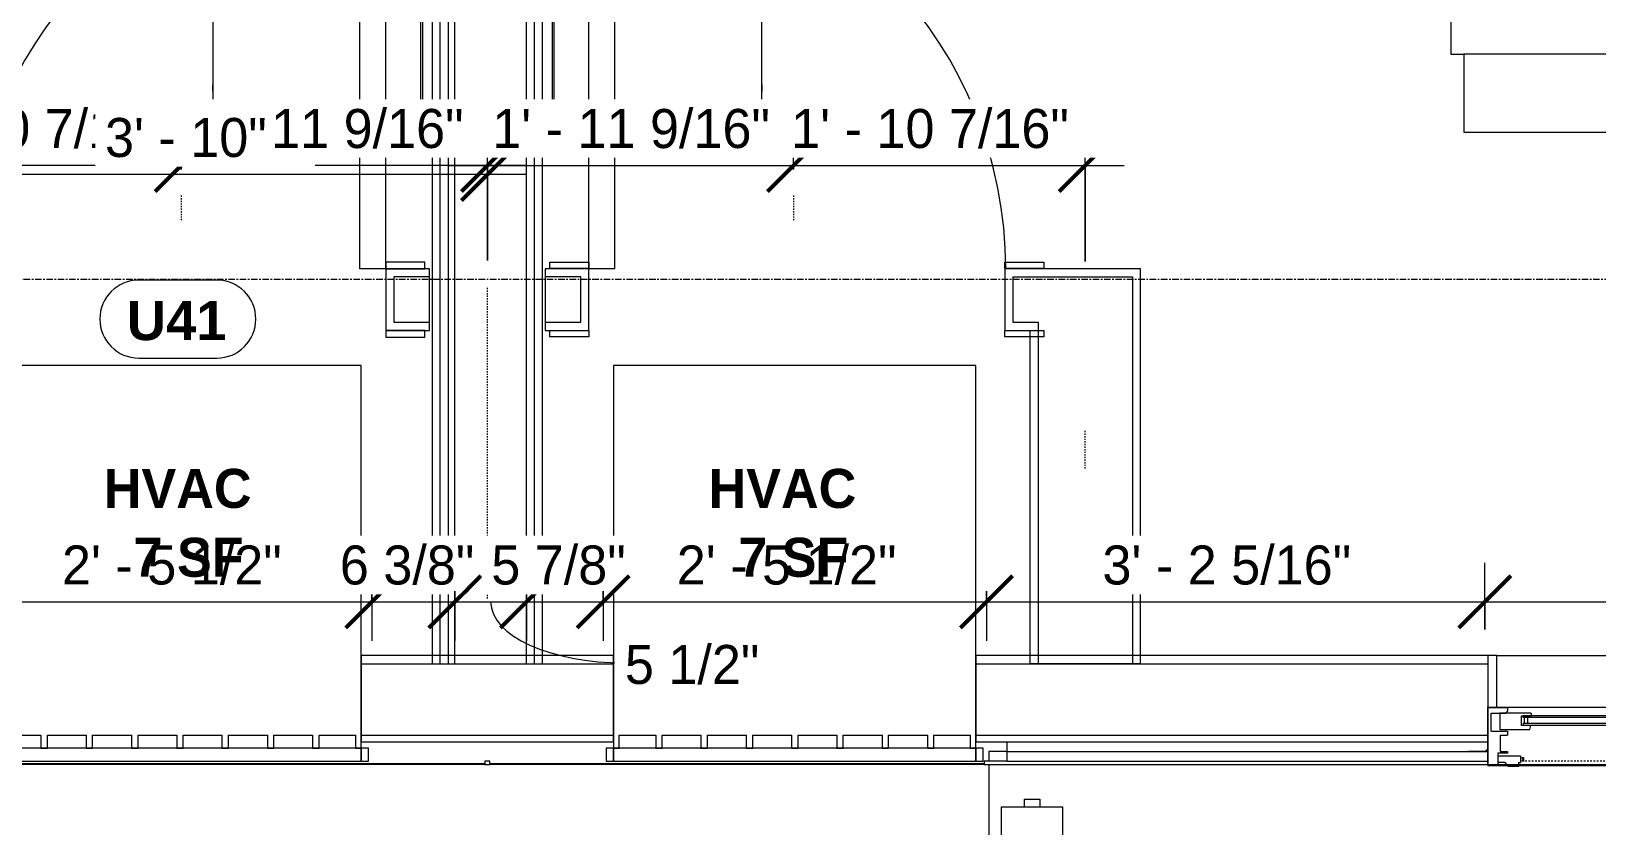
# Model space of a CAD drawing. Header units: inches. Extents: x -4058 to -1781, y 9814 to 12264.
# Drawn here: x -2749.8 to -2629.4, y 11243.2 to 11304.3 of the extents above; entities that cross this region are included whole.
import ezdxf

# ---------------------------------------------------------------- set-up
doc = ezdxf.new("R2010")
doc.units = ezdxf.units.IN
doc.header["$MEASUREMENT"] = 0
for name, pattern in [('Dash', [0.25, 0.125, -0.125]), ('Dash 3_32_', [0.1875, 0.09375, -0.09375]), ('Grid Line 1_2_', [0.875, 0.5, -0.125, 0.125, -0.125])]:
    doc.linetypes.add(name, pattern=pattern)
for name, color, linetype, lineweight in [('0-1', 7, 'Continuous', 5), ('0-2', 7, 'Continuous', 9), ('A-ANNO-DIMS', 211, 'Continuous', 9), ('A-ANNO-DIMS-32', 211, 'Continuous', 9), ('A-AREA-IDEN', 2, 'Continuous', 9), ('A-DETL-1', 90, 'Dash 3_32_', 9), ('A-DETL-GENF-1', 7, 'Continuous', 9), ('A-DETL-GENF-2', 92, 'Continuous', 18), ('A-DETL-GENF-HDLN-1', 7, 'Dash', 9), ('A-DETL-GENF-HDLN-2', 1, 'Continuous', 18), ('A-DOOR', 31, 'Continuous', 18), ('A-DOOR-1', 7, 'Continuous', 9), ('A-DOOR-2', 31, 'Continuous', 9), ('A-DOOR-FRAM-1', 7, 'Continuous', 9), ('A-DOOR-IDEN', 31, 'Continuous', 9), ('A-FLOR-1', 7, 'Continuous', 9), ('A-FLOR-2', 192, 'Continuous', 9), ('A-FLOR-HRAL-1', 7, 'Continuous', 9), ('A-GENM-1', 7, 'Continuous', 9), ('A-GLAZ-1', 7, 'Continuous', 9), ('A-WALL-1', 7, 'Continuous', 9), ('A-WALL-2', 113, 'Continuous', 9), ('I-FURN', 30, 'Continuous', 9), ('I-WALL-3', 7, 'Continuous', 9), ('I-WALL-4', 2, 'Continuous', 9), ('S-GRID-1', 1, 'Grid Line 1_2_', 9)]:
    doc.layers.add(name, color=color, linetype=linetype, lineweight=lineweight)
doc.styles.add('Arial_B', font='arialbd.ttf', dxfattribs={"height": 3})
doc.styles.add('Century Gothic', font='ufonts.com_century-gothic.ttf', dxfattribs={"height": 3})
doc.styles.add('Century Gothic_B', font='GOTHICB.TTF', dxfattribs={"height": 3})
doc.dimstyles.new('THE_DIMENSION_STRING_1', dxfattribs={"dimscale": 12, "dimtxt": 3.132505, "dimasz": 0.333333, "dimexe": 0.25, "dimexo": 0.166667, "dimgap": 0.041667, "dimtad": 1, "dimdec": 4, "dimrnd": 0.0625, "dimzin": 3, "dimdsep": 46, "dimlunit": 4, "dimtxsty": 'Century Gothic', "dimblk1": 'OBLIQUE', "dimblk2": 'OBLIQUE', "dimsah": 1, "dimcen": 0.09, "dimdle": 0.25, "dimazin": 0, "dimtfac": 1, "dimtdec": 4, "dimtix": 1, "dimtmove": 1, "dimatfit": 3, "dimfxl": 1, "dimtvp": 1, "dimtfill": 1, "dimfrac": 2, "dimtolj": 1, "dimtzin": 0, "dimarcsym": 2})
doc.dimstyles.new('THE_DIMENSION_STRING_2', dxfattribs={"dimscale": 12, "dimtxt": 3.132505, "dimasz": 0.333333, "dimexe": 0.25, "dimexo": 0.166667, "dimgap": 0.041667, "dimtad": 1, "dimdec": 4, "dimrnd": 0.0625, "dimzin": 3, "dimdsep": 46, "dimlunit": 4, "dimtxsty": 'Century Gothic', "dimblk1": 'OBLIQUE', "dimblk2": 'OBLIQUE', "dimsah": 1, "dimcen": 0.09, "dimdle": 0.25, "dimazin": 0, "dimtfac": 1, "dimtdec": 4, "dimtix": 1, "dimtmove": 0, "dimatfit": 3, "dimfxl": 1, "dimtvp": 1, "dimtfill": 1, "dimfrac": 2, "dimtolj": 1, "dimtzin": 0, "dimarcsym": 2})
doc.dimstyles.new('THE_DIMENSION_STRING_3', dxfattribs={"dimscale": 12, "dimtxt": 3.132505, "dimasz": 0.333333, "dimexe": 0.25, "dimexo": 0.166667, "dimgap": 0.041667, "dimtad": 1, "dimdec": 4, "dimrnd": 0.0625, "dimzin": 3, "dimdsep": 46, "dimlunit": 4, "dimtxsty": 'Century Gothic', "dimblk1": 'OBLIQUE', "dimblk2": 'OBLIQUE', "dimsah": 1, "dimcen": 0.09, "dimdle": 0.25, "dimazin": 0, "dimtfac": 1, "dimtdec": 4, "dimtix": 1, "dimtmove": 0, "dimatfit": 3, "dimfxl": 1, "dimtvp": 1, "dimtfill": 1, "dimfrac": 2, "dimtolj": 1, "dimtzin": 0, "dimarcsym": 2})
doc.dimstyles.new('THE_DIMENSION_STRING_5', dxfattribs={"dimscale": 12, "dimtxt": 3.132505, "dimasz": 0.333333, "dimexe": 0.25, "dimexo": 0.166667, "dimgap": 0.041667, "dimtad": 1, "dimdec": 4, "dimrnd": 0.0625, "dimzin": 3, "dimdsep": 46, "dimlunit": 4, "dimtxsty": 'Century Gothic', "dimblk1": 'OBLIQUE', "dimblk2": 'OBLIQUE', "dimsah": 1, "dimcen": 0.09, "dimdle": 0.25, "dimazin": 0, "dimtfac": 1, "dimtdec": 4, "dimtix": 1, "dimtmove": 0, "dimatfit": 3, "dimfxl": 1, "dimtvp": 1, "dimtfill": 1, "dimfrac": 2, "dimtolj": 1, "dimtzin": 0, "dimarcsym": 2})

# ---------------------------------------------------------------- blocks, each defined once
blk = doc.blocks.new('Door-Sliding-Marvin-2_Panel_Patio_Door-Essential - MARVIN ESSENTIAL SLIDING - 6_-0_X6_-10_ - 2ND FLOOR-3344870-UNIT PLANS - 2ND FLOOR')
at = {"layer": 'A-DETL-GENF-1'}
for p, q in [((-32.87, 2.72), (-32.87, 2.27)), ((-32.61, 2.72), (-32.61, 2.27))]:
    blk.add_line(p, q, dxfattribs=at)
at = {"layer": 'A-DETL-GENF-2'}
for p, q in [((-35, 4.28), (-35.75, 4.28)), ((-35.75, 4.28), (-35.75, -0.19)), ((-35, 3.31), (-35, 4.28)), ((-37.25, 3.19), (-37.25, 3.23)), ((-35.75, 3.23), (-37.25, 3.23)), ((-35.91, 3.19), (-37.25, 3.19)), ((-35.91, 3.19), (-35.91, 3.08)), ((-35.75, 3.08), (-35.91, 3.08)), ((-34.25, 3.31), (-35, 3.31)), ((-34.81, 3.19), (-32.46, 3.19)), ((-34.81, 1.94), (-34.81, 3.19)), ((-34.25, 3.19), (-34.25, 3.31)), ((-32.38, 2.87), (-33.09, 2.87)), ((-33.09, 2.87), (-33.09, 2.12)), ((-32.98, 2.72), (-32.98, 2.87)), ((-32.46, 3.19), (-32.38, 2.87)), ((-35.5, 1.62), (-35.5, 0.25)), ((-35.5, 1.62), (-34.25, 1.62)), ((-32.41, 1.94), (-34.81, 1.94)), ((-34.25, 1.62), (-34.25, 1.94)), ((-33.09, 2.12), (-32.34, 2.12)), ((-32.98, 2.27), (-32.98, 2.12)), ((-32.34, 2), (-32.41, 1.94)), ((-32.34, 2.12), (-32.34, 2)), ((-35.5, 0.25), (-34.39, 0.25)), ((-34.39, 0.25), (-34.25, 0.1)), ((-34.25, -0.19), (-34.25, 0.1)), ((-35.75, -0.19), (-34.25, -0.19)), ((-35.06, -0.22), (-35.75, -0.22)), ((-35.75, -0.22), (-35.75, -4.19)), ((-35.06, -4.19), (-35.06, -0.22)), ((35.06, -0.22), (35.06, -4.19)), ((35.75, -0.22), (35.06, -0.22)), ((35.75, -4.19), (35.75, -0.22)), ((-35.75, -4.19), (-35.06, -4.19)), ((35.06, -4.19), (35.75, -4.19))]:
    blk.add_line(p, q, dxfattribs=at)
at = {"layer": 'A-DETL-GENF-HDLN-1'}
blk.add_line((1.75, 3.94), (33.01, 3.94), dxfattribs=at)
at = {"layer": 'A-DETL-GENF-HDLN-2'}
for p, q in [((-0.24, 4.05), (-0.24, 3.53)), ((0.34, 4.05), (-0.24, 4.05)), ((0.6, 4.36), (0.34, 4.05)), ((1.35, 4.36), (0.6, 4.36)), ((1.35, 4.05), (1.35, 4.36)), ((1.35, 4.05), (1.51, 4.05)), ((1.51, 3.69), (1.51, 4.05)), ((1.71, 3.69), (1.51, 3.69)), ((1.51, 3.65), (1.75, 3.65)), ((1.51, 3.53), (1.51, 3.65)), ((1.64, 3.83), (1.64, 3.94)), ((1.75, 3.94), (1.64, 3.94)), ((1.64, 3.83), (1.71, 3.83)), ((1.71, 3.83), (1.71, 3.69)), ((1.75, 3.65), (1.75, 3.94)), ((33.01, 3.94), (33.12, 3.94)), ((33.01, 3.65), (33.01, 3.94)), ((33.25, 3.65), (33.01, 3.65)), ((33.12, 3.83), (33.05, 3.83)), ((33.05, 3.83), (33.05, 3.69)), ((33.05, 3.69), (33.25, 3.69)), ((33.12, 3.83), (33.12, 3.94)), ((33.25, 3.69), (33.25, 4.05)), ((33.41, 4.05), (33.25, 4.05)), ((33.25, 3.53), (33.25, 3.65)), ((33.41, 4.05), (33.41, 4.36)), ((33.41, 4.36), (34.16, 4.36)), ((34.16, 4.36), (34.42, 4.05)), ((34.42, 4.05), (35, 4.05)), ((35, 4.28), (35.75, 4.28)), ((35, 3.31), (35, 4.28)), ((35.75, 4.28), (35.75, -0.19)), ((-32.87, 2.72), (-32.87, 2.27)), ((-32.61, 2.72), (-32.61, 2.27)), ((-1.29, 3.19), (-1.38, 2.87)), ((-1.38, 2.87), (-0.66, 2.87)), ((0.87, 3.19), (-1.29, 3.19)), ((-1.14, 2.72), (-1.14, 2.27)), ((-0.88, 2.72), (-0.88, 2.27)), ((-0.77, 2.72), (-0.77, 2.87)), ((-0.66, 2.87), (-0.66, 2.12)), ((-0.24, 3.53), (1.51, 3.53)), ((0.87, 1.72), (0.87, 3.19)), ((35, 3.53), (33.25, 3.53)), ((34.25, 3.19), (34.25, 3.31)), ((34.25, 3.31), (35, 3.31)), ((34.81, 3.19), (34.25, 3.19)), ((34.81, 1.94), (34.81, 3.19)), ((35.75, 3.23), (37.25, 3.23)), ((35.75, 3.08), (35.9, 3.08)), ((35.9, 3.19), (35.9, 3.08)), ((35.9, 3.19), (37.25, 3.19)), ((37.25, 3.19), (37.25, 3.23)), ((-0.66, 2.12), (-1.41, 2.12)), ((-1.41, 2.12), (-1.41, 2)), ((-1.41, 2), (-1.34, 1.94)), ((-1.34, 1.94), (0.87, 1.94)), ((0.24, 1.82), (-0.88, 1.72)), ((-0.88, 0.25), (-0.88, 1.72)), ((-0.88, 1.5), (1.29, 1.5)), ((-0.77, 2.27), (-0.77, 2.12)), ((-0.43, 1.68), (0.43, 1.76)), ((-0.43, 1.58), (-0.43, 1.68)), ((-0.24, 1.58), (-0.43, 1.58)), ((-0.24, 1.62), (0.87, 1.72)), ((-0.24, 1.62), (-0.24, 1.7)), ((-0.24, 1.51), (-0.24, 1.58)), ((0.24, 1.93), (0.24, 1.86)), ((0.24, 1.86), (0.43, 1.86)), ((0.24, 1.82), (0.24, 1.74)), ((0.43, 1.86), (0.43, 1.76)), ((1.29, 1.5), (1.37, 1.19)), ((32.52, 1.5), (32.44, 1.19)), ((34.84, 1.5), (32.52, 1.5)), ((34.81, 1.94), (34.25, 1.94)), ((34.25, 1.62), (34.25, 1.94)), ((35.5, 1.62), (34.25, 1.62)), ((34.84, 0.25), (34.84, 1.5)), ((35.5, 1.62), (35.5, 0.25)), ((1.34, 0.25), (-0.88, 0.25)), ((0.66, 1.19), (0.66, 0.44)), ((1.37, 1.19), (0.66, 1.19)), ((0.66, 0.44), (1.41, 0.44)), ((0.77, 1.04), (0.77, 1.19)), ((0.77, 0.58), (0.77, 0.44)), ((0.88, 1.04), (0.88, 0.58)), ((1.14, 1.04), (1.14, 0.58)), ((1.41, 0.31), (1.34, 0.25)), ((1.41, 0.44), (1.41, 0.31)), ((33.16, 0.44), (32.41, 0.44)), ((32.41, 0.44), (32.41, 0.31)), ((32.41, 0.31), (32.47, 0.25)), ((32.44, 1.19), (33.16, 1.19)), ((32.47, 0.25), (34.84, 0.25)), ((32.68, 1.04), (32.68, 0.58)), ((32.93, 1.04), (32.93, 0.58)), ((33.04, 1.04), (33.04, 1.19)), ((33.04, 0.58), (33.04, 0.44)), ((33.16, 1.19), (33.16, 0.44)), ((34.39, 0.25), (34.25, 0.1)), ((34.25, -0.19), (34.25, 0.1)), ((35.5, 0.25), (34.39, 0.25)), ((35.75, -0.19), (34.25, -0.19))]:
    blk.add_line(p, q, dxfattribs=at)
at = {"layer": 'A-DOOR'}
for p, q in [((-32.98, 2.87), (-0.77, 2.87)), ((-32.98, 2.72), (-0.77, 2.72)), ((-32.98, 2.27), (-0.77, 2.27)), ((-32.98, 2.12), (-0.77, 2.12)), ((0.77, 1.19), (33.04, 1.19)), ((0.77, 1.04), (33.04, 1.04)), ((0.77, 0.58), (33.04, 0.58)), ((0.77, 0.44), (33.04, 0.44))]:
    blk.add_line(p, q, dxfattribs=at)
at = {"layer": 'A-DOOR-1'}
for p, q in [((-40.68, 4.25), (35.75, 4.25)), ((-40.68, 4.25), (-40.68, 4.19)), ((35.75, 4.19), (-40.68, 4.19)), ((35.75, 4.25), (35.75, 4.19))]:
    blk.add_line(p, q, dxfattribs=at)
at = {"layer": 'A-DOOR-FRAM-1'}
for p, q in [((35.75, 4.28), (-35.75, 4.28)), ((-35.75, 4.28), (-35.75, -0.19)), ((35.75, -0.19), (35.75, 4.28)), ((-35.75, -0.19), (35.75, -0.19))]:
    blk.add_line(p, q, dxfattribs=at)
blk = doc.blocks.new('V-Series_EWC4_SPVU_RFA_2015 - 2ND AND 3RD FLOOR-2226480-UNIT PLANS - 2ND FLOOR')
at = {"layer": 'A-GENM-1'}
for p, q in [((-3859.97, 11740.34), (-3859.97, 11739.78)), ((-3858.97, 11740.34), (-3859.97, 11740.34)), ((-3858.97, 11739.78), (-3858.97, 11740.34)), ((-3859.97, 11739.78), (-3859.97, 11711.9)), ((-3858.97, 11739.78), (-3859.97, 11739.78)), ((-3859.97, 11739.78), (-3858.97, 11739.78)), ((-3858.97, 11711.9), (-3858.97, 11739.78)), ((-3829.54, 11739.78), (-3858.97, 11739.78)), ((-3858.97, 11739.78), (-3858.97, 11739.34)), ((-3858.97, 11739.34), (-3857.97, 11739.34)), ((-3857.97, 11739.34), (-3857.97, 11736.54)), ((-3829.54, 11711.9), (-3829.54, 11739.78)), ((-3857.97, 11736.54), (-3858.97, 11736.54)), ((-3858.97, 11736.54), (-3858.97, 11736.04)), ((-3858.97, 11736.04), (-3857.97, 11736.04)), ((-3857.97, 11736.04), (-3857.97, 11733.06)), ((-3857.97, 11733.06), (-3858.97, 11733.06)), ((-3858.97, 11733.06), (-3858.97, 11732.56)), ((-3858.97, 11732.56), (-3857.97, 11732.56)), ((-3857.97, 11732.56), (-3857.97, 11729.57)), ((-3857.97, 11729.57), (-3858.97, 11729.57)), ((-3858.97, 11729.57), (-3858.97, 11729.07)), ((-3858.97, 11729.07), (-3857.97, 11729.07)), ((-3857.97, 11729.07), (-3857.97, 11726.09)), ((-3857.97, 11726.09), (-3858.97, 11726.09)), ((-3858.97, 11726.09), (-3858.97, 11725.59)), ((-3858.97, 11725.59), (-3857.97, 11725.59)), ((-3857.97, 11725.59), (-3857.97, 11722.61)), ((-3857.97, 11722.61), (-3858.97, 11722.61)), ((-3858.97, 11722.61), (-3858.97, 11722.11)), ((-3858.97, 11722.11), (-3857.97, 11722.11)), ((-3857.97, 11722.11), (-3857.97, 11719.12)), ((-3857.97, 11719.12), (-3858.97, 11719.12)), ((-3858.97, 11719.12), (-3858.97, 11718.62)), ((-3858.97, 11718.62), (-3857.97, 11718.62)), ((-3857.97, 11718.62), (-3857.97, 11715.64)), ((-3857.97, 11715.64), (-3858.97, 11715.64)), ((-3858.97, 11715.64), (-3858.97, 11715.14)), ((-3858.97, 11715.14), (-3857.97, 11715.14)), ((-3857.97, 11715.14), (-3857.97, 11712.34)), ((-3859.97, 11711.9), (-3858.97, 11711.9)), ((-3859.97, 11711.9), (-3859.97, 11711.34)), ((-3858.97, 11711.9), (-3859.97, 11711.9)), ((-3859.97, 11711.34), (-3858.97, 11711.34)), ((-3857.97, 11712.34), (-3858.97, 11712.34)), ((-3858.97, 11712.34), (-3858.97, 11711.9)), ((-3858.97, 11711.34), (-3858.97, 11711.9)), ((-3858.97, 11711.9), (-3829.54, 11711.9))]:
    blk.add_line(p, q, dxfattribs=at)
blk = doc.blocks.new('Perforated Panel at Magic-Pak - hvac panel - 2nd floor 2-2702972-UNIT PLANS - 2ND FLOOR')
at = {"layer": 'A-GLAZ-1'}
for p, q in [((-19.01, -4.13), (19.01, -4.13)), ((19.01, -4.19), (-19.01, -4.19))]:
    blk.add_line(p, q, dxfattribs=at)
blk = doc.blocks.new('Railing - Baluster_01-2700443-UNIT PLANS - 2ND FLOOR')
at = {"layer": 'A-FLOR-HRAL-1'}
for p, q in [((-0.59, 1.18), (0.59, 1.18)), ((-0.59, 0.59), (-0.59, 1.18)), ((0.59, 1.18), (0.59, 0.59))]:
    blk.add_line(p, q, dxfattribs=at)
blk = doc.blocks.new('Railing - Railing-3287569-UNIT PLANS - 2ND FLOOR')
at = {"layer": 'A-FLOR-HRAL-1'}
for p, q in [((-2675.18, 11244.64), (-2675.18, 11181.39)), ((-2675.18, 11244.64), (-2674.7, 11244.64)), ((-2674.7, 11244.64), (-2670.92, 11244.64)), ((-2670.92, 11244.64), (-2670.45, 11244.64)), ((-2670.45, 11186.11), (-2670.45, 11244.64))]:
    blk.add_line(p, q, dxfattribs=at)
blk.add_blockref('Railing - Baluster_01-2700443-UNIT PLANS - 2ND FLOOR', (-2672.81, 11244.05))
blk = doc.blocks.new('CTR - 1st Phase - Shell_rvt-1-UNIT PLANS - 2ND FLOOR')
at = {"layer": 'A-FLOR-1'}
for p, q in [((-2674.76, 11248.89), (-2676.14, 11248.89)), ((-2676.14, 11248.89), (-2676.14, 11248.14)), ((-2676.14, 11247.89), (-2676.14, 11214.97))]:
    blk.add_line(p, q, dxfattribs=at)
at = {"layer": 'A-WALL-1'}
for p, q in [((-2705.01, 11256.26), (-2724.44, 11256.26)), ((-2724.44, 11256.26), (-2724.44, 11249.64)), ((-2705.01, 11249.64), (-2705.01, 11256.26)), ((-2637.74, 11256.26), (-2677.14, 11256.26)), ((-2677.14, 11256.26), (-2677.14, 11249.64)), ((-2724.44, 11255.64), (-2705.01, 11255.64)), ((-2677.14, 11255.64), (-2637.74, 11255.64)), ((-2637.74, 11252.26), (-2637.74, 11252.3)), ((-2724.44, 11250.14), (-2705.01, 11250.14)), ((-2677.14, 11250.14), (-2637.74, 11250.14)), ((-2724.44, 11249.64), (-2705.01, 11249.64)), ((-2677.14, 11249.64), (-2674.76, 11249.64)), ((-2674.76, 11249.64), (-2674.76, 11248.14)), ((-2674.76, 11249.64), (-2637.74, 11249.64)), ((-2674.76, 11248.89), (-2637.74, 11248.89)), ((-2714.54, 11248.14), (-2714.91, 11248.14)), ((-2714.91, 11248.14), (-2714.91, 11247.89)), ((-2714.91, 11247.89), (-2714.54, 11247.89)), ((-2714.54, 11247.89), (-2714.54, 11248.14)), ((-2674.76, 11248.14), (-2676.51, 11248.14)), ((-2676.51, 11248.14), (-2676.51, 11247.89)), ((-2676.51, 11247.89), (-2637.74, 11247.89)), ((-2674.76, 11248.14), (-2637.74, 11248.14))]:
    blk.add_line(p, q, dxfattribs=at)
at = {"layer": '0-2'}
for name, p, rotation in [('V-Series_EWC4_SPVU_RFA_2015 - 2ND AND 3RD FLOOR-2226480-UNIT PLANS - 2ND FLOOR', (8987.47, 15108.11), 89.99999999999993), ('V-Series_EWC4_SPVU_RFA_2015 - 2ND AND 3RD FLOOR-2226480-UNIT PLANS - 2ND FLOOR', (9034.77, 15108.11), 89.99999999999993), ('Door-Sliding-Marvin-2_Panel_Patio_Door-Essential - MARVIN ESSENTIAL SLIDING - 6_-0_X6_-10_ - 2ND FLOOR-3344870-UNIT PLANS - 2ND FLOOR', (-2601.99, 11252.08), 180)]:
    blk.add_blockref(name, p, dxfattribs=dict(at, rotation=rotation))
for name, p in [('Perforated Panel at Magic-Pak - hvac panel - 2nd floor 2-2702972-UNIT PLANS - 2ND FLOOR', (-2733.92, 11252.08)), ('Perforated Panel at Magic-Pak - hvac panel - 2nd floor 2-2702972-UNIT PLANS - 2ND FLOOR', (-2695.52, 11252.08)), ('Railing - Railing-3287569-UNIT PLANS - 2ND FLOOR', (0, 0))]:
    blk.add_blockref(name, p, dxfattribs=at)
blk = doc.blocks.new('CTR - 1st Phase - Common Walls_rvt-1-UNIT PLANS - 2ND FLOOR')
at = {"layer": 'A-WALL-1'}
for p, q in [((-2718.35, 11255.64), (-2718.35, 11622.61)), ((-2717.72, 11255.64), (-2717.72, 11622.61)), ((-2717.22, 11255.64), (-2717.22, 11622.61)), ((-2711.72, 11255.64), (-2711.72, 11622.61)), ((-2711.1, 11255.64), (-2711.1, 11622.61))]:
    blk.add_line(p, q, dxfattribs=at)
at = {"layer": 'I-WALL-3'}
for p, q in [((-2718.97, 11622.61), (-2718.97, 11255.64)), ((-2710.47, 11255.64), (-2710.47, 11622.61)), ((-2718.97, 11255.64), (-2710.47, 11255.64))]:
    blk.add_line(p, q, dxfattribs=at)
blk = doc.blocks.new('Entertainment_Center_14771 - Entertainment_Center_14771-3403083-UNIT PLANS - 2ND FLOOR')
at = {"layer": 'I-FURN'}
for p, q in [((-18, 10), (-36, 10)), ((-36, 10), (-36, -6)), ((-34.85, 10.03), (-35.34, 10.03)), ((-35.34, 10.03), (-35.34, 10)), ((-34.85, 10), (-34.85, 10.03)), ((-36, -6), (-19, -6)), ((-36, -6.13), (-36, -6)), ((-36, -6), (-19, -6)), ((-19, -6.13), (-36, -6.13))]:
    blk.add_line(p, q, dxfattribs=at)
blk = doc.blocks.new('SWING - SINGLE - FLUSH - SWING - 32_ x 80_ - WITH ACOUSTICAL SEAL-4202144-UNIT PLANS - 2ND FLOOR')
at = {"layer": 'A-DOOR-2'}
for p, q in [((14, 2.37), (14, 34.38)), ((16, 34.38), (14, 34.38)), ((16, 2.37), (16, 34.38)), ((-16, 2.87), (-19, 2.87)), ((-19, 2.87), (-19, 2.37)), ((-16, 2.37), (-16, 2.87)), ((19, 2.87), (16, 2.87)), ((16, 2.87), (16, 2.37)), ((19, 2.37), (19, 2.87)), ((-19, 2.37), (-16, 2.37)), ((16, 2.37), (14, 2.37)), ((16, 2.37), (19, 2.37)), ((-16, -2.38), (-19, -2.38)), ((-19, -2.38), (-19, -2.88)), ((-16, -2.88), (-16, -2.38)), ((19, -2.38), (16, -2.38)), ((16, -2.38), (16, -2.88)), ((19, -2.88), (19, -2.38)), ((-19, -2.88), (-16, -2.88)), ((16, -2.88), (19, -2.88))]:
    blk.add_line(p, q, dxfattribs=at)
blk.add_arc((16, 2.37), 32.07, 93.5759, 180, dxfattribs=at)
blk = doc.blocks.new('Entertainment_Center_14771 - Entertainment_Center_14771-1352616-UNIT PLANS - 2ND FLOOR')
at = {"layer": 'I-FURN'}
for p, q in [((-36, 6.12), (-19, 6.12)), ((-36, 6), (-36, 6.12)), ((-19, 6), (-36, 6)), ((-19, 6), (-36, 6)), ((-36, 6), (-36, -10)), ((-36, -10), (-18, -10)), ((-35.34, -10), (-35.34, -10.03)), ((-35.34, -10.03), (-34.85, -10.03)), ((-34.85, -10.03), (-34.85, -10))]:
    blk.add_line(p, q, dxfattribs=at)
blk = doc.blocks.new('Couch-Both_Arms-Generic - 1-1352606-UNIT PLANS - 2ND FLOOR')
at = {"layer": 'I-FURN'}
for p, q in [((36, 10), (36, -17.5)), ((42, -17.5), (42, 10)), ((36, -18.5), (36, -17.5)), ((36, -17.5), (42, -17.5)), ((-36, -18.5), (36, -18.5))]:
    blk.add_line(p, q, dxfattribs=at)
blk = doc.blocks.new('SWING - SINGLE - FLUSH - SWING - 32_ x 80_ - WITH ACOUSTICAL SEAL-4202147-UNIT PLANS - 2ND FLOOR')
at = {"layer": 'A-DOOR-2'}
for p, q in [((-19, 2.37), (-19, 2.87)), ((-19, 2.87), (-16, 2.87)), ((-16, 2.87), (-16, 2.37)), ((16, 2.37), (16, 2.87)), ((16, 2.87), (19, 2.87)), ((19, 2.87), (19, 2.37)), ((-16, 2.37), (-19, 2.37)), ((19, 2.37), (16, 2.37)), ((-19, -2.38), (-16, -2.38)), ((-19, -2.88), (-19, -2.38)), ((-16, -2.38), (-16, -2.88)), ((14, -2.38), (14, -34.38)), ((16, -2.38), (14, -2.38)), ((16, -2.38), (16, -34.38)), ((16, -2.38), (19, -2.38)), ((16, -2.88), (16, -2.38)), ((19, -2.38), (19, -2.88)), ((-16, -2.88), (-19, -2.88)), ((19, -2.88), (16, -2.88)), ((16, -34.38), (14, -34.38))]:
    blk.add_line(p, q, dxfattribs=at)
blk.add_arc((16, -2.38), 32.07, 180, 266.4241, dxfattribs=at)
blk = doc.blocks.new('Door Tag - Type Mark-2601225-UNIT PLANS - 2ND FLOOR')
at = {"layer": 'A-DOOR-IDEN'}
for p, q in [((0.09375, 0.09375), (-0.09375, 0.09375)), ((-0.09375, -0.09375), (0.09375, -0.09375))]:
    blk.add_line(p, q, dxfattribs=at)
for centre, start, end in [((-0.09375, 0), 90, 270), ((0.09375, 0), 270, 90)]:
    blk.add_arc(centre, 0.09375, start, end, dxfattribs=at)
blk = doc.blocks.new('DIMBLOCK516-UNIT PLANS - 2ND FLOOR')
at = {"layer": 'A-ANNO-DIMS-32', "lineweight": 50}
for p, q in [((-2753.12, 11260.39), (-2751.12, 11262.39)), ((-2723.62, 11260.39), (-2721.62, 11262.39)), ((-2753.12, 11260.39), (-2755.12, 11258.39)), ((-2723.62, 11260.39), (-2725.62, 11258.39))]:
    blk.add_line(p, q, dxfattribs=at)
at = {"layer": 'A-ANNO-DIMS-32'}
for p, q in [((-2753.12, 11261.22), (-2753.12, 11257.39)), ((-2753.12, 11260.39), (-2753.12, 11261.22)), ((-2723.62, 11261.22), (-2723.62, 11257.39)), ((-2723.62, 11260.39), (-2723.62, 11261.22)), ((-2753.12, 11260.39), (-2723.62, 11260.39))]:
    blk.add_line(p, q, dxfattribs=at)
at = {"layer": 'A-ANNO-DIMS-32', "color": 0, "insert": (-2747.45, 11264.73), "char_height": 3, "width": 21.7784, "attachment_point": 1, "line_spacing_factor": 0.984502, "style": 'Century Gothic', "bg_fill": 3, "box_fill_scale": 1.25, "bg_fill_color": 256, "bg_fill_true_color": 13158600, "bg_fill_transparency": 0}
blk.add_mtext('2\' - 5 1/2"', dxfattribs=at)
blk = doc.blocks.new('_Oblique')
at = {"color": 0, "linetype": 'ByBlock', "lineweight": -2}
blk.add_line((-0.5, -0.5), (0.5, 0.5), dxfattribs=at)
blk = doc.blocks.new('DIMBLOCK517-UNIT PLANS - 2ND FLOOR')
at = {"layer": 'A-ANNO-DIMS-32', "lineweight": 50}
for p, q in [((-2723.62, 11260.39), (-2721.62, 11262.39)), ((-2717.22, 11260.39), (-2715.22, 11262.39)), ((-2723.62, 11260.39), (-2725.62, 11258.39)), ((-2717.22, 11260.39), (-2719.22, 11258.39))]:
    blk.add_line(p, q, dxfattribs=at)
at = {"layer": 'A-ANNO-DIMS-32'}
for p, q in [((-2723.62, 11261.22), (-2723.62, 11257.39)), ((-2723.62, 11260.39), (-2723.62, 11261.22)), ((-2717.22, 11261.22), (-2717.22, 11257.39)), ((-2717.22, 11260.39), (-2717.22, 11261.22)), ((-2723.62, 11260.39), (-2717.22, 11260.39))]:
    blk.add_line(p, q, dxfattribs=at)
at = {"layer": 'A-ANNO-DIMS-32', "color": 0, "insert": (-2726.07, 11264.73), "char_height": 3, "width": 13.5444, "attachment_point": 1, "line_spacing_factor": 0.984502, "style": 'Century Gothic', "bg_fill": 3, "box_fill_scale": 1.25, "bg_fill_color": 256, "bg_fill_true_color": 13158600, "bg_fill_transparency": 0}
blk.add_mtext('6 3/8"', dxfattribs=at)
blk = doc.blocks.new('DIMBLOCK518-UNIT PLANS - 2ND FLOOR')
at = {"layer": 'A-ANNO-DIMS-32', "lineweight": 50}
for p, q in [((-2717.22, 11260.39), (-2715.22, 11262.39)), ((-2711.72, 11260.39), (-2709.72, 11262.39)), ((-2717.22, 11260.39), (-2719.22, 11258.39)), ((-2711.72, 11260.39), (-2713.72, 11258.39))]:
    blk.add_line(p, q, dxfattribs=at)
at = {"layer": 'A-ANNO-DIMS-32'}
for p, q in [((-2717.22, 11261.22), (-2717.22, 11257.39)), ((-2717.22, 11260.39), (-2717.22, 11261.22)), ((-2711.72, 11261.22), (-2711.72, 11257.39)), ((-2711.72, 11260.39), (-2711.72, 11261.22)), ((-2717.22, 11260.39), (-2711.72, 11260.39))]:
    blk.add_line(p, q, dxfattribs=at)
blk.add_ellipse((-2704.14, 11260.39), major_axis=(10.33, 0), ratio=0.454458, start_param=3.141593, end_param=4.712389, dxfattribs=at)
at = {"layer": 'A-ANNO-DIMS-32', "color": 0, "insert": (-2704.14, 11257.08), "char_height": 3, "width": 13.5444, "attachment_point": 1, "line_spacing_factor": 0.984502, "style": 'Century Gothic', "bg_fill": 3, "box_fill_scale": 1.25, "bg_fill_color": 256, "bg_fill_true_color": 13158600, "bg_fill_transparency": 0}
blk.add_mtext('5 1/2"', dxfattribs=at)
blk = doc.blocks.new('DIMBLOCK519-UNIT PLANS - 2ND FLOOR')
at = {"layer": 'A-ANNO-DIMS-32', "lineweight": 50}
for p, q in [((-2711.72, 11260.39), (-2709.72, 11262.39)), ((-2705.82, 11260.39), (-2703.82, 11262.39)), ((-2711.72, 11260.39), (-2713.72, 11258.39)), ((-2705.82, 11260.39), (-2707.82, 11258.39))]:
    blk.add_line(p, q, dxfattribs=at)
at = {"layer": 'A-ANNO-DIMS-32'}
for p, q in [((-2711.72, 11261.22), (-2711.72, 11257.39)), ((-2711.72, 11260.39), (-2711.72, 11261.22)), ((-2705.82, 11261.22), (-2705.82, 11257.39)), ((-2705.82, 11260.39), (-2705.82, 11261.22)), ((-2711.72, 11260.39), (-2705.82, 11260.39))]:
    blk.add_line(p, q, dxfattribs=at)
at = {"layer": 'A-ANNO-DIMS-32', "color": 0, "insert": (-2714.42, 11264.73), "char_height": 3, "width": 13.5444, "attachment_point": 1, "line_spacing_factor": 0.984502, "style": 'Century Gothic', "bg_fill": 3, "box_fill_scale": 1.25, "bg_fill_color": 256, "bg_fill_true_color": 13158600, "bg_fill_transparency": 0}
blk.add_mtext('5 7/8"', dxfattribs=at)
blk = doc.blocks.new('DIMBLOCK520-UNIT PLANS - 2ND FLOOR')
at = {"layer": 'A-ANNO-DIMS-32', "lineweight": 50}
for p, q in [((-2705.82, 11260.39), (-2703.82, 11262.39)), ((-2676.32, 11260.39), (-2674.32, 11262.39)), ((-2705.82, 11260.39), (-2707.82, 11258.39)), ((-2676.32, 11260.39), (-2678.32, 11258.39))]:
    blk.add_line(p, q, dxfattribs=at)
at = {"layer": 'A-ANNO-DIMS-32'}
for p, q in [((-2705.82, 11261.22), (-2705.82, 11257.39)), ((-2705.82, 11260.39), (-2705.82, 11261.22)), ((-2676.32, 11261.22), (-2676.32, 11257.39)), ((-2676.32, 11260.39), (-2676.32, 11261.22)), ((-2705.82, 11260.39), (-2676.32, 11260.39))]:
    blk.add_line(p, q, dxfattribs=at)
at = {"layer": 'A-ANNO-DIMS-32', "color": 0, "insert": (-2700.15, 11264.73), "char_height": 3, "width": 21.7784, "attachment_point": 1, "line_spacing_factor": 0.984502, "style": 'Century Gothic', "bg_fill": 3, "box_fill_scale": 1.25, "bg_fill_color": 256, "bg_fill_true_color": 13158600, "bg_fill_transparency": 0}
blk.add_mtext('2\' - 5 1/2"', dxfattribs=at)
blk = doc.blocks.new('DIMBLOCK521-UNIT PLANS - 2ND FLOOR')
at = {"layer": 'A-ANNO-DIMS-32'}
for p, q in [((-2637.99, 11258.26), (-2637.99, 11263.39)), ((-2676.32, 11261.22), (-2676.32, 11257.39)), ((-2676.32, 11260.39), (-2676.32, 11261.22)), ((-2676.32, 11260.39), (-2637.99, 11260.39)), ((-2637.99, 11260.39), (-2637.99, 11258.26))]:
    blk.add_line(p, q, dxfattribs=at)
at = {"layer": 'A-ANNO-DIMS-32', "lineweight": 50}
for p, q in [((-2676.32, 11260.39), (-2674.32, 11262.39)), ((-2637.99, 11260.39), (-2635.99, 11262.39)), ((-2676.32, 11260.39), (-2678.32, 11258.39)), ((-2637.99, 11260.39), (-2639.99, 11258.39))]:
    blk.add_line(p, q, dxfattribs=at)
at = {"layer": 'A-ANNO-DIMS-32', "color": 0, "insert": (-2667.4, 11264.73), "char_height": 3, "width": 24.5827, "attachment_point": 1, "line_spacing_factor": 0.984502, "style": 'Century Gothic', "bg_fill": 3, "box_fill_scale": 1.25, "bg_fill_color": 256, "bg_fill_true_color": 13158600, "bg_fill_transparency": 0}
blk.add_mtext('3\' - 2 5/16"', dxfattribs=at)
blk = doc.blocks.new('DIMBLOCK522-UNIT PLANS - 2ND FLOOR')
at = {"layer": 'A-ANNO-DIMS-32'}
for p, q in [((-2637.99, 11258.26), (-2637.99, 11263.39)), ((-2565.99, 11258.26), (-2565.99, 11263.39)), ((-2637.99, 11260.39), (-2565.99, 11260.39)), ((-2637.99, 11260.39), (-2637.99, 11258.26)), ((-2565.99, 11260.39), (-2565.99, 11258.26))]:
    blk.add_line(p, q, dxfattribs=at)
at = {"layer": 'A-ANNO-DIMS-32', "lineweight": 50}
for p, q in [((-2637.99, 11260.39), (-2635.99, 11262.39)), ((-2565.99, 11260.39), (-2563.99, 11262.39)), ((-2637.99, 11260.39), (-2639.99, 11258.39)), ((-2565.99, 11260.39), (-2567.99, 11258.39))]:
    blk.add_line(p, q, dxfattribs=at)
at = {"layer": 'A-ANNO-DIMS-32', "color": 0, "insert": (-2607.23, 11264.73), "char_height": 3, "width": 12.5897, "attachment_point": 1, "line_spacing_factor": 0.984502, "style": 'Century Gothic', "bg_fill": 3, "box_fill_scale": 1.25, "bg_fill_color": 256, "bg_fill_true_color": 13158600, "bg_fill_transparency": 0}
blk.add_mtext('6\' - 0"', dxfattribs=at)
blk = doc.blocks.new('DIMBLOCK803-UNIT PLANS - 2ND FLOOR')
at = {"layer": 'A-ANNO-DIMS-32'}
for p, q in [((-2738.29, 11293.64), (-2738.29, 11296.96)), ((-2714.72, 11286.64), (-2714.72, 11296.96)), ((-2711.72, 11293.96), (-2738.29, 11293.96)), ((-2738.29, 11293.96), (-2738.29, 11293.64)), ((-2714.72, 11293.96), (-2714.72, 11286.64))]:
    blk.add_line(p, q, dxfattribs=at)
at = {"layer": 'A-ANNO-DIMS-32', "lineweight": 50}
for p, q in [((-2738.29, 11293.96), (-2736.29, 11295.96)), ((-2714.72, 11293.96), (-2712.72, 11295.96)), ((-2738.29, 11293.96), (-2740.29, 11291.96)), ((-2714.72, 11293.96), (-2716.72, 11291.96))]:
    blk.add_line(p, q, dxfattribs=at)
at = {"layer": 'A-ANNO-DIMS-32', "color": 0, "insert": (-2737.92, 11298.3), "char_height": 3, "width": 27.387, "attachment_point": 1, "line_spacing_factor": 0.984502, "style": 'Century Gothic', "bg_fill": 3, "box_fill_scale": 1.25, "bg_fill_color": 256, "bg_fill_true_color": 13158600, "bg_fill_transparency": 0}
blk.add_mtext('1\' - 11 9/16"', dxfattribs=at)
blk = doc.blocks.new('DIMBLOCK804-UNIT PLANS - 2ND FLOOR')
at = {"layer": 'A-ANNO-DIMS-32'}
for p, q in [((-2760.72, 11286.58), (-2760.72, 11296.96)), ((-2738.29, 11293.64), (-2738.29, 11296.96)), ((-2738.29, 11293.96), (-2763.72, 11293.96)), ((-2760.72, 11293.96), (-2760.72, 11286.58)), ((-2738.29, 11293.96), (-2738.29, 11293.64))]:
    blk.add_line(p, q, dxfattribs=at)
at = {"layer": 'A-ANNO-DIMS-32', "lineweight": 50}
for p, q in [((-2760.72, 11293.96), (-2758.72, 11295.96)), ((-2738.29, 11293.96), (-2736.29, 11295.96)), ((-2760.72, 11293.96), (-2762.72, 11291.96)), ((-2738.29, 11293.96), (-2740.29, 11291.96))]:
    blk.add_line(p, q, dxfattribs=at)
at = {"layer": 'A-ANNO-DIMS-32', "color": 0, "insert": (-2760.92, 11298.3), "char_height": 3, "width": 27.387, "attachment_point": 1, "line_spacing_factor": 0.984502, "style": 'Century Gothic', "bg_fill": 3, "box_fill_scale": 1.25, "bg_fill_color": 256, "bg_fill_true_color": 13158600, "bg_fill_transparency": 0}
blk.add_mtext('1\' - 10 7/16"', dxfattribs=at)
blk = doc.blocks.new('DIMBLOCK1206-UNIT PLANS - 2ND FLOOR')
at = {"layer": 'A-ANNO-DIMS-32'}
for p, q in [((-2760.72, 11285.64), (-2760.72, 11296.27)), ((-2714.72, 11286.64), (-2714.72, 11296.27)), ((-2711.72, 11293.27), (-2763.72, 11293.27)), ((-2760.72, 11293.27), (-2760.72, 11285.64)), ((-2714.72, 11293.27), (-2714.72, 11286.64))]:
    blk.add_line(p, q, dxfattribs=at)
at = {"layer": 'A-ANNO-DIMS-32', "lineweight": 50}
for p, q in [((-2760.72, 11293.27), (-2758.72, 11295.27)), ((-2714.72, 11293.27), (-2712.72, 11295.27)), ((-2760.72, 11293.27), (-2762.72, 11291.27)), ((-2714.72, 11293.27), (-2716.72, 11291.27))]:
    blk.add_line(p, q, dxfattribs=at)
at = {"layer": 'A-ANNO-DIMS-32', "color": 0, "insert": (-2744.14, 11297.61), "char_height": 3, "width": 15.394, "attachment_point": 1, "line_spacing_factor": 0.984502, "style": 'Century Gothic', "bg_fill": 3, "box_fill_scale": 1.25, "bg_fill_color": 256, "bg_fill_true_color": 13158600, "bg_fill_transparency": 0}
blk.add_mtext('3\' - 10"', dxfattribs=at)
blk = doc.blocks.new('DIMBLOCK1389-UNIT PLANS - 2ND FLOOR')
at = {"layer": 'A-ANNO-DIMS-32'}
for p, q in [((-2714.72, 11286.64), (-2714.72, 11296.96)), ((-2691.16, 11293.64), (-2691.16, 11296.96)), ((-2717.72, 11293.96), (-2691.16, 11293.96)), ((-2714.72, 11293.96), (-2714.72, 11286.64)), ((-2691.16, 11293.96), (-2691.16, 11293.64))]:
    blk.add_line(p, q, dxfattribs=at)
at = {"layer": 'A-ANNO-DIMS-32', "lineweight": 50}
for p, q in [((-2714.72, 11293.96), (-2712.72, 11295.96)), ((-2691.16, 11293.96), (-2689.16, 11295.96)), ((-2714.72, 11293.96), (-2716.72, 11291.96)), ((-2691.16, 11293.96), (-2693.16, 11291.96))]:
    blk.add_line(p, q, dxfattribs=at)
at = {"layer": 'A-ANNO-DIMS-32', "color": 0, "insert": (-2714.35, 11298.3), "char_height": 3, "width": 27.387, "attachment_point": 1, "line_spacing_factor": 0.984502, "style": 'Century Gothic', "bg_fill": 3, "box_fill_scale": 1.25, "bg_fill_color": 256, "bg_fill_true_color": 13158600, "bg_fill_transparency": 0}
blk.add_mtext('1\' - 11 9/16"', dxfattribs=at)
blk = doc.blocks.new('DIMBLOCK1390-UNIT PLANS - 2ND FLOOR')
at = {"layer": 'A-ANNO-DIMS-32'}
for p, q in [((-2691.16, 11293.64), (-2691.16, 11296.96)), ((-2668.72, 11286.58), (-2668.72, 11296.96)), ((-2691.16, 11293.96), (-2665.72, 11293.96)), ((-2691.16, 11293.96), (-2691.16, 11293.64)), ((-2668.72, 11293.96), (-2668.72, 11286.58))]:
    blk.add_line(p, q, dxfattribs=at)
at = {"layer": 'A-ANNO-DIMS-32', "lineweight": 50}
for p, q in [((-2691.16, 11293.96), (-2689.16, 11295.96)), ((-2668.72, 11293.96), (-2666.72, 11295.96)), ((-2691.16, 11293.96), (-2693.16, 11291.96)), ((-2668.72, 11293.96), (-2670.72, 11291.96))]:
    blk.add_line(p, q, dxfattribs=at)
at = {"layer": 'A-ANNO-DIMS-32', "color": 0, "insert": (-2691.35, 11298.3), "char_height": 3, "width": 27.387, "attachment_point": 1, "line_spacing_factor": 0.984502, "style": 'Century Gothic', "bg_fill": 3, "box_fill_scale": 1.25, "bg_fill_color": 256, "bg_fill_true_color": 13158600, "bg_fill_transparency": 0}
blk.add_mtext('1\' - 10 7/16"', dxfattribs=at)

msp = doc.modelspace()

# ---------------------------------------------------------------- linework, layer by layer
at = {"layer": 'A-DETL-1'}
for p, q in [((-2738.28624, 11291.64399), (-2738.28624, 11289.64399)), ((-2691.16124, 11291.64399), (-2691.16124, 11289.64399)), ((-2714.72374, 11260.64399), (-2714.72374, 11284.64399)), ((-2714.72374, 11277.64399), (-2714.72374, 11284.64399)), ((-2714.72374, 11277.64399), (-2714.72374, 11284.64399)), ((-2668.72374, 11270.64399), (-2668.72374, 11273.64399))]:
    msp.add_line(p, q, dxfattribs=at)
at = {"layer": 'A-FLOR-2'}
msp.add_line((-2637.04874, 11256.2644), (-2566.92374, 11256.2644), dxfattribs=at)
at = {"layer": 'A-WALL-2'}
for p, q in [((-2719.16124, 11286.01899), (-2722.53624, 11286.01899)), ((-2722.53624, 11286.01899), (-2722.53624, 11281.26899)), ((-2721.91124, 11285.39399), (-2721.91124, 11281.89399)), ((-2719.16124, 11285.39399), (-2721.91124, 11285.39399)), ((-2719.16124, 11281.26899), (-2719.16124, 11286.01899)), ((-2706.91124, 11286.01899), (-2710.28624, 11286.01899)), ((-2710.28624, 11286.01899), (-2710.28624, 11281.26899)), ((-2707.53624, 11285.39399), (-2710.28624, 11285.39399)), ((-2707.53624, 11281.89399), (-2707.53624, 11285.39399)), ((-2706.91124, 11281.26899), (-2706.91124, 11286.01899)), ((-2672.97374, 11286.01899), (-2674.91124, 11286.01899)), ((-2674.91124, 11286.01899), (-2674.91124, 11281.26899)), ((-2674.28624, 11285.39399), (-2674.28624, 11281.89399)), ((-2674.28624, 11285.39399), (-2665.09874, 11285.39399)), ((-2665.09874, 11285.39399), (-2665.09874, 11255.64399)), ((-2722.53624, 11281.26899), (-2719.16124, 11281.26899)), ((-2721.91124, 11281.89399), (-2719.16124, 11281.89399)), ((-2710.28624, 11281.89399), (-2707.53624, 11281.89399)), ((-2710.28624, 11281.26899), (-2706.91124, 11281.26899)), ((-2674.91124, 11281.26899), (-2672.97374, 11281.26899)), ((-2674.28624, 11281.89399), (-2672.34874, 11281.89399)), ((-2672.34874, 11281.89399), (-2672.34874, 11255.64399))]:
    msp.add_line(p, q, dxfattribs=at)
at = {"layer": 'I-WALL-4'}
for p, q in [((-2664.47374, 11286.01899), (-2672.97374, 11286.01899)), ((-2664.47374, 11255.64399), (-2664.47374, 11286.01899)), ((-2672.97374, 11281.26899), (-2672.97374, 11255.64399)), ((-2672.97374, 11255.64399), (-2664.47374, 11255.64399))]:
    msp.add_line(p, q, dxfattribs=at)

# ---------------------------------------------------------------- block references
at = {"layer": '0-1'}
for name in ['CTR - 1st Phase - Shell_rvt-1-UNIT PLANS - 2ND FLOOR', 'CTR - 1st Phase - Common Walls_rvt-1-UNIT PLANS - 2ND FLOOR']:
    msp.add_blockref(name, (0, 0), dxfattribs=at)
at = {"layer": 'A-DOOR-2'}
msp.add_blockref('SWING - SINGLE - FLUSH - SWING - 32_ x 80_ - WITH ACOUSTICAL SEAL-4202144-UNIT PLANS - 2ND FLOOR', (-2738.53624, 11283.64399), dxfattribs=at)
at = {"layer": 'A-DOOR-2', "rotation": 180}
msp.add_blockref('SWING - SINGLE - FLUSH - SWING - 32_ x 80_ - WITH ACOUSTICAL SEAL-4202147-UNIT PLANS - 2ND FLOOR', (-2690.91124, 11283.64399), dxfattribs=at)
at = {"layer": 'A-DOOR-IDEN', "xscale": 31.99999999999999, "yscale": 31.99999999999999, "zscale": 31.99999999999999}
msp.add_blockref('Door Tag - Type Mark-2601225-UNIT PLANS - 2ND FLOOR', (-2738.53624, 11282.14399), dxfattribs=at)
at = {"layer": 'I-FURN'}
for name, p, rotation in [('Couch-Both_Arms-Generic - 1-1352606-UNIT PLANS - 2ND FLOOR', (-2622.09874, 11338.51918), 269.9999999999793), ('Entertainment_Center_14771 - Entertainment_Center_14771-3403083-UNIT PLANS - 2ND FLOOR', (-2725.84874, 11335.00891), 90.00000000002663), ('Entertainment_Center_14771 - Entertainment_Center_14771-1352616-UNIT PLANS - 2ND FLOOR', (-2703.59874, 11335.00891), 89.99999999997337)]:
    msp.add_blockref(name, p, dxfattribs=dict(at, rotation=rotation))

# ---------------------------------------------------------------- texts
at = {"layer": 'A-AREA-IDEN', "char_height": 3, "width": 15.049, "attachment_point": 1, "style": 'Century Gothic_B'}
for insert in [(-2744.23256, 11270.62079), (-2697.70541, 11270.62079)]:
    msp.add_mtext('HVAC', dxfattribs=dict(at, insert=insert))
at = {"layer": 'A-DOOR-IDEN', "insert": (-2742.46812, 11283.52384), "char_height": 3, "width": 9.393, "attachment_point": 1, "style": 'Arial_B'}
msp.add_mtext('U41', dxfattribs=at)

# ---------------------------------------------------------------- next in the draw order: dimensions: what is measured, and where the dimension line sits
at = {"layer": 'A-ANNO-DIMS'}
for base, p1, p2, dimstyle, override, picture, middle in [((-2738.28624, 11293.95886), (-2714.72374, 11284.64399), (-2738.28624, 11291.64399), 'THE_DIMENSION_STRING_3', {"dimpost": '<>', "dimfxl": 24.580305}, 'DIMBLOCK803-UNIT PLANS - 2ND FLOOR', (-2726.50499, 11296.20053)), ((-2723.62374, 11260.38808), (-2753.12374, 11263.21651), (-2723.62374, 11263.21651), 'THE_DIMENSION_STRING_2', {"dimpost": '<>', "dimfxl": 29.5}, 'DIMBLOCK516-UNIT PLANS - 2ND FLOOR', (-2738.37374, 11262.62975))]:
    dim = msp.add_linear_dim(base=base, p1=p1, p2=p2, dimstyle=dimstyle, override=override, dxfattribs=at)
    dim.commit()
    dim.dimension.update_dxf_attribs({"geometry": picture, "text_midpoint": middle})

# ---------------------------------------------------------------- next in the draw order: texts
at = {"layer": 'A-AREA-IDEN', "insert": (-2741.94595, 11265.32365), "char_height": 3, "width": 9.494, "attachment_point": 1, "style": 'Century Gothic_B'}
msp.add_mtext('7 SF', dxfattribs=at)

# ---------------------------------------------------------------- next in the draw order: dimensions: what is measured, and where the dimension line sits
at = {"layer": 'A-ANNO-DIMS'}
for base, p1, p2, dimstyle, override, picture, middle in [((-2760.72374, 11293.95886), (-2738.28624, 11291.64399), (-2760.72374, 11284.57757), 'THE_DIMENSION_STRING_3', {"dimpost": '<>', "dimfxl": 23.523938}, 'DIMBLOCK804-UNIT PLANS - 2ND FLOOR', (-2749.50499, 11296.20053)), ((-2717.22374, 11260.38808), (-2723.62374, 11263.21651), (-2717.22374, 11263.21651), 'THE_DIMENSION_STRING_2', {"dimpost": '<>', "dimfxl": 6.4}, 'DIMBLOCK517-UNIT PLANS - 2ND FLOOR', (-2720.42374, 11262.62975))]:
    dim = msp.add_linear_dim(base=base, p1=p1, p2=p2, dimstyle=dimstyle, override=override, dxfattribs=at)
    dim.commit()
    dim.dimension.update_dxf_attribs({"geometry": picture, "text_midpoint": middle})

# ---------------------------------------------------------------- next in the draw order: dimensions: what is measured, and where the dimension line sits
dim = msp.add_linear_dim(base=(-2760.72374, 11293.26835), p1=(-2714.72374, 11284.64399), p2=(-2760.72374, 11283.64399), dimstyle='THE_DIMENSION_STRING_5', override={"dimpost": '<>', "dimfxl": 46.010868}, dxfattribs=at)
dim.commit()
dim.dimension.update_dxf_attribs({"geometry": 'DIMBLOCK1206-UNIT PLANS - 2ND FLOOR', "text_midpoint": (-2737.72374, 11295.34381)})
dim = msp.add_linear_dim(base=(-2711.72374, 11260.38808), p1=(-2717.22374, 11263.21651), p2=(-2711.72374, 11263.21651), dimstyle='THE_DIMENSION_STRING_1', override={"dimpost": '<>', "dimfxl": 5.5}, dxfattribs=at)
dim.commit()
dim.dimension.update_dxf_attribs({"geometry": 'DIMBLOCK518-UNIT PLANS - 2ND FLOOR', "text_midpoint": (-2697.36832, 11255.07608), "dimtype": 160})

# ---------------------------------------------------------------- next in the draw order: linework, layer by layer
at = {"layer": 'S-GRID-1'}
msp.add_line((-1781.27288, 11285.1894), (-4041.7795, 11285.1894), dxfattribs=at)

# ---------------------------------------------------------------- next in the draw order: dimensions: what is measured, and where the dimension line sits
at = {"layer": 'A-ANNO-DIMS'}
dim = msp.add_linear_dim(base=(-2705.82374, 11260.38808), p1=(-2711.72374, 11263.21651), p2=(-2705.82374, 11263.21651), dimstyle='THE_DIMENSION_STRING_2', override={"dimpost": '<>', "dimfxl": 5.9}, dxfattribs=at)
dim.commit()
dim.dimension.update_dxf_attribs({"geometry": 'DIMBLOCK519-UNIT PLANS - 2ND FLOOR', "text_midpoint": (-2708.77374, 11262.62975)})

# ---------------------------------------------------------------- next in the draw order: dimensions: what is measured, and where the dimension line sits
for base, p1, p2, dimstyle, override, picture, middle in [((-2691.16124, 11293.95886), (-2714.72374, 11284.64399), (-2691.16124, 11291.64399), 'THE_DIMENSION_STRING_5', {"dimpost": '<>', "dimfxl": 24.580305}, 'DIMBLOCK1389-UNIT PLANS - 2ND FLOOR', (-2702.94249, 11296.20053)), ((-2676.32374, 11260.38808), (-2705.82374, 11263.21651), (-2676.32374, 11263.21651), 'THE_DIMENSION_STRING_2', {"dimpost": '<>', "dimfxl": 29.5}, 'DIMBLOCK520-UNIT PLANS - 2ND FLOOR', (-2691.07374, 11262.62975))]:
    dim = msp.add_linear_dim(base=base, p1=p1, p2=p2, dimstyle=dimstyle, override=override, dxfattribs=at)
    dim.commit()
    dim.dimension.update_dxf_attribs({"geometry": picture, "text_midpoint": middle})

# ---------------------------------------------------------------- next in the draw order: texts
at = {"layer": 'A-AREA-IDEN', "insert": (-2695.4188, 11265.32365), "char_height": 3, "width": 9.494, "attachment_point": 1, "style": 'Century Gothic_B'}
msp.add_mtext('7 SF', dxfattribs=at)

# ---------------------------------------------------------------- next in the draw order: dimensions: what is measured, and where the dimension line sits
at = {"layer": 'A-ANNO-DIMS'}
for base, p1, p2, dimstyle, override, picture, middle in [((-2668.72374, 11293.95886), (-2691.16124, 11291.64399), (-2668.72374, 11284.57757), 'THE_DIMENSION_STRING_5', {"dimpost": '<>', "dimfxl": 23.523938}, 'DIMBLOCK1390-UNIT PLANS - 2ND FLOOR', (-2679.94249, 11296.20053)), ((-2637.98624, 11260.38808), (-2676.32374, 11263.21651), (-2637.98624, 11256.2644), 'THE_DIMENSION_STRING_2', {"dimpost": '<>', "dimfxl": 38.962749}, 'DIMBLOCK521-UNIT PLANS - 2ND FLOOR', (-2657.15499, 11262.62975))]:
    dim = msp.add_linear_dim(base=base, p1=p1, p2=p2, dimstyle=dimstyle, override=override, dxfattribs=at)
    dim.commit()
    dim.dimension.update_dxf_attribs({"geometry": picture, "text_midpoint": middle})

# ---------------------------------------------------------------- next in the draw order: dimensions: what is measured, and where the dimension line sits
dim = msp.add_linear_dim(base=(-2565.98624, 11260.38808), p1=(-2637.98624, 11256.2644), p2=(-2565.98624, 11256.2644), dimstyle='THE_DIMENSION_STRING_2', override={"dimpost": '<>', "dimfxl": 72}, dxfattribs=at)
dim.commit()
dim.dimension.update_dxf_attribs({"geometry": 'DIMBLOCK522-UNIT PLANS - 2ND FLOOR', "text_midpoint": (-2601.98624, 11262.46354)})

doc.saveas('drawing.dxf')
